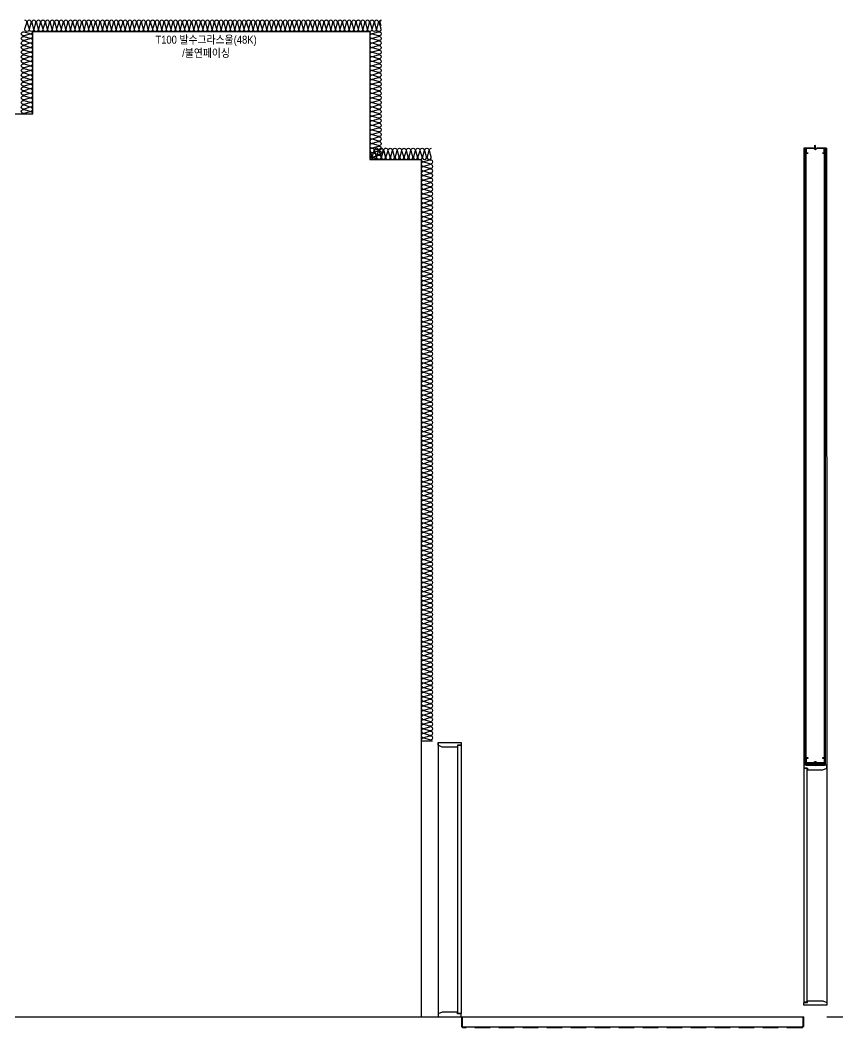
# Model space of a CAD drawing. Header units: millimetres. Extents: x 17311 to 801382, y -242618 to -104888.
# Drawn here: x 357001 to 364158, y -192826 to -184009 of the extents above; entities that cross this region are included whole.
import ezdxf
from ezdxf.enums import TextEntityAlignment as Align

# ---------------------------------------------------------------- set-up
doc = ezdxf.new("R2010")
doc.units = ezdxf.units.MM
doc.header["$LTSCALE"] = 250
doc.linetypes.add('HID', pattern=[2.8, 1.8, -1])
for name, color, linetype in [('8입면선', 8, 'Continuous'), ('A-DOOR', 4, 'Continuous'), ('A-ELE8', 8, 'Continuous'), ('A-FIN', 6, 'Continuous'), ('A-FIN-8', 8, 'Continuous'), ('A-WALL-D', 7, 'Continuous'), ('A-WP', 1, 'HID'), ('GAGAM-DT', 7, 'Continuous'), ('ISL', 251, 'Continuous'), ('입면', 7, 'Continuous')]:
    doc.layers.add(name, color=color, linetype=linetype)
doc.layers.add('NOPLOT-단열', color=225, linetype='Continuous', plot=False)
doc.styles.add('Gdim', font='')
doc.styles.get('Gdim').set_extended_font_data('Dotum')

# ---------------------------------------------------------------- blocks, each defined once
blk = doc.blocks.new('*U137')
at = {"layer": '8입면선', "color": 8}
for p, q in [((10, 0), (9.4, 5400)), ((190, 0), (189.4, 5400)), ((190, 10), (10, 10))]:
    blk.add_line(p, q, dxfattribs=at)
at = {"layer": 'A-WALL-D'}
for p, q in [((-0.6, 5400), (0, 0)), ((19.4, 5400), (-0.6, 5400)), ((20, 10), (19.4, 5400)), ((180, 10), (179.4, 5400)), ((199.4, 5400), (179.4, 5400)), ((199.4, 5400), (200, 0)), ((20, 0), (0, 0)), ((180, 20), (20, 20)), ((20, 0), (180, 0)), ((200, 0), (180, 0))]:
    blk.add_line(p, q, dxfattribs=at)
at = {"layer": 'GAGAM-DT', "color": 8}
for p, q in [((104.5, 5394.2), (94.5, 5394.2)), ((94.5, 5394.2), (94.5, 5390.7)), ((103, 5389.2), (96.1, 5389.2)), ((97, 5394.2), (97, 5425.6)), ((102, 5420.1), (97, 5425.6)), ((97, 5394.2), (97, 5389.2)), ((102, 5394.2), (102, 5420.1)), ((102, 5394.2), (102, 5389.2)), ((104.5, 5394.2), (104.5, 5390.7)), ((95.1, 25.8), (95.1, 29.3)), ((105.1, 25.8), (95.1, 25.8)), ((103.6, 30.8), (96.7, 30.8)), ((97.6, 25.8), (97.6, 30.8)), ((97.6, 25.8), (97.6, -5.6)), ((102.6, 25.8), (102.6, 30.8)), ((102.6, 25.8), (102.6, -0.1)), ((105.1, 25.8), (105.1, 29.3)), ((102.6, -0.1), (97.6, -5.6))]:
    blk.add_line(p, q, dxfattribs=at)
for centre, start, end in [((96.1, 5390.7), 180, 270), ((103, 5390.7), 270, 0), ((96.7, 29.3), 90, 180), ((103.6, 29.3), 0, 90)]:
    blk.add_arc(centre, 1.51, start, end, dxfattribs=at)
at = {"layer": '입면', "color": 6}
for p, q in [((19.4, 5355), (19.4, 5400)), ((19.4, 5400), (84.7, 5400)), ((84.2, 5398.8), (20.6, 5398.8)), ((20.6, 5398.8), (20.6, 5356.2)), ((89.2, 5393), (84.2, 5398.8)), ((84.7, 5400), (89.7, 5394.2)), ((109.6, 5393), (89.2, 5393)), ((89.7, 5394.2), (109.1, 5394.2)), ((109.1, 5394.2), (114.1, 5400)), ((114.6, 5398.8), (109.6, 5393)), ((114.1, 5400), (179.4, 5400)), ((178.2, 5398.8), (114.6, 5398.8)), ((178.2, 5356.2), (178.2, 5398.8)), ((179.4, 5400), (179.4, 5355)), ((37.2, 5355), (19.4, 5355)), ((20.6, 5356.2), (37.2, 5356.2)), ((37.2, 5356.2), (37.2, 5355)), ((161.6, 5355), (161.6, 5356.2)), ((161.6, 5356.2), (178.2, 5356.2)), ((179.4, 5355), (161.6, 5355)), ((37.8, 65), (20, 65)), ((20, 65), (20, 20)), ((20, 20), (85.3, 20)), ((21.2, 21.2), (21.2, 63.8)), ((21.2, 63.8), (37.8, 63.8)), ((84.8, 21.2), (21.2, 21.2)), ((37.8, 63.8), (37.8, 65)), ((89.8, 27), (84.8, 21.2)), ((85.3, 20), (90.3, 25.8)), ((110.2, 27), (89.8, 27)), ((90.3, 25.8), (109.7, 25.8)), ((109.7, 25.8), (114.7, 20)), ((115.2, 21.2), (110.2, 27)), ((114.7, 20), (180, 20)), ((178.8, 21.2), (115.2, 21.2)), ((180, 65), (162.2, 65)), ((162.2, 65), (162.2, 63.8)), ((162.2, 63.8), (178.8, 63.8)), ((178.8, 63.8), (178.8, 21.2)), ((180, 20), (180, 65))]:
    blk.add_line(p, q, dxfattribs=at)

msp = doc.modelspace()

# ---------------------------------------------------------------- linework, layer by layer
at = {"layer": 'A-DOOR', "linetype": 'Continuous'}
for points in [[(360860.7, -190354.5), (360827.7, -190354.5), (360827.7, -190369.5), (360693.7, -190369.5), (360660.7, -190354.5), (360660.7, -190329.5), (360860.7, -190329.5)], [(360860.7, -192699.5), (360830.7, -192699.5), (360830.7, -190354.5), (360860.7, -190354.5)], [(363860.7, -190554.5), (363893.7, -190554.5), (363893.7, -190569.5), (364027.7, -190569.5), (364060.7, -190554.5), (364060.7, -190529.5), (363860.7, -190529.5)], [(363860.7, -192599.5), (363890.7, -192599.5), (363890.7, -190554.5), (363860.7, -190554.5)], [(363860.7, -192604.5), (363893.7, -192604.5), (363893.7, -192589.5), (364027.7, -192589.5), (364060.7, -192604.5), (364060.7, -192629.5), (363860.7, -192629.5)], [(360860.7, -192704.5), (360827.7, -192704.5), (360827.7, -192689.5), (360693.7, -192689.5), (360660.7, -192704.5), (360660.7, -192729.5), (360860.7, -192729.5)]]:
    msp.add_lwpolyline(points, close=True, dxfattribs=at)
at = {"layer": 'A-ELE8'}
for points in [[(360510.7, -190314.5), (360510.7, -192729.5)], [(360660.7, -190329.5), (360660.7, -192729.5)], [(364060.7, -190529.5), (364060.7, -192629.5)]]:
    msp.add_lwpolyline(points, dxfattribs=at)
at = {"layer": 'A-FIN'}
for p, q in [((295060.7, -192729.5), (360660.7, -192729.5)), ((360860.7, -192729.5), (363860.7, -192729.5)), ((364060.7, -192729.5), (370160.7, -192729.5))]:
    msp.add_line(p, q, dxfattribs=at)
at = {"layer": 'A-FIN-8'}
for p, q in [((360868.7, -192729.5), (360868.7, -192811.3)), ((363852.7, -192729.5), (363852.7, -192811.3)), ((363852.7, -192729.5), (363852.7, -192811.3)), ((360878.9, -192821.5), (360868.7, -192811.3)), ((363842.4, -192821.5), (360878.9, -192821.5)), ((363842.4, -192821.5), (363852.7, -192811.3))]:
    msp.add_line(p, q, dxfattribs=at)
at = {"layer": 'A-WP', "ltscale": 0.3}
for p, q in [((360863.7, -192729.5), (360863.7, -192814.3)), ((363857.7, -192729.5), (363857.7, -192814.3)), ((360875.8, -192826.5), (360863.7, -192814.3)), ((363845.5, -192826.5), (360875.8, -192826.5)), ((363845.5, -192826.5), (363857.7, -192814.3))]:
    msp.add_line(p, q, dxfattribs=at)
at = {"layer": 'ISL'}
for points in [[(360160.6, -184009.5, 0.509267), (360143, -184033.7), (360158.3, -184085.2, -1.372593), (360123, -184085.2), (360138.3, -184033.7, 0.509267), (360120.6, -184009.5, 0.509267), (360103, -184033.7), (360118.3, -184085.2, -1.372593), (360083, -184085.2), (360098.3, -184033.7, 0.509267), (360080.6, -184009.5, 0.509267), (360063, -184033.7), (360078.3, -184085.2, -1.372593), (360043, -184085.2), (360058.3, -184033.7, 0.509267), (360040.6, -184009.5, 0.509267), (360023, -184033.7), (360038.3, -184085.2, -1.372593), (360003, -184085.2), (360018.3, -184033.7, 0.509267), (360000.6, -184009.5, 0.509267), (359983, -184033.7), (359998.3, -184085.2, -1.372593), (359963, -184085.2), (359978.3, -184033.7, 0.509267), (359960.6, -184009.5, 0.509267), (359943, -184033.7), (359958.3, -184085.2, -1.372593), (359923, -184085.2), (359938.3, -184033.7, 0.509267), (359920.6, -184009.5, 0.509267), (359903, -184033.7), (359918.3, -184085.2, -1.372593), (359883, -184085.2), (359898.3, -184033.7, 0.509267), (359880.6, -184009.5, 0.509267), (359863, -184033.7), (359878.3, -184085.2, -1.372593), (359843, -184085.2), (359858.3, -184033.7, 0.509267), (359840.6, -184009.5, 0.509267), (359823, -184033.7), (359838.3, -184085.2, -1.372593), (359803, -184085.2), (359818.3, -184033.7, 0.509267), (359800.6, -184009.5, 0.509267), (359783, -184033.7), (359798.3, -184085.2, -1.372593), (359763, -184085.2), (359778.3, -184033.7, 0.509267), (359760.6, -184009.5, 0.509267), (359743, -184033.7), (359758.3, -184085.2, -1.372593), (359723, -184085.2), (359738.3, -184033.7, 0.509267), (359720.6, -184009.5, 0.509267), (359703, -184033.7), (359718.3, -184085.2, -1.372593), (359683, -184085.2), (359698.3, -184033.7, 0.509267), (359680.6, -184009.5, 0.509267), (359663, -184033.7), (359678.3, -184085.2, -1.372593), (359643, -184085.2), (359658.3, -184033.7, 0.509267), (359640.6, -184009.5, 0.509267), (359623, -184033.7), (359638.3, -184085.2, -1.372593), (359603, -184085.2), (359618.3, -184033.7, 0.509267), (359600.6, -184009.5, 0.509267), (359583, -184033.7), (359598.3, -184085.2, -1.372593), (359563, -184085.2), (359578.3, -184033.7, 0.509267), (359560.6, -184009.5, 0.509267), (359543, -184033.7), (359558.3, -184085.2, -1.372593), (359523, -184085.2), (359538.3, -184033.7, 0.509267), (359520.6, -184009.5, 0.509267), (359503, -184033.7), (359518.3, -184085.2, -1.372593), (359483, -184085.2), (359498.3, -184033.7, 0.509267), (359480.6, -184009.5, 0.509267), (359463, -184033.7), (359478.3, -184085.2, -1.372593), (359443, -184085.2), (359458.3, -184033.7, 0.509267), (359440.6, -184009.5, 0.509267), (359423, -184033.7), (359438.3, -184085.2, -1.372593), (359403, -184085.2), (359418.3, -184033.7, 0.509267), (359400.6, -184009.5, 0.509267), (359383, -184033.7), (359398.3, -184085.2, -1.372593), (359363, -184085.2), (359378.3, -184033.7, 0.509267), (359360.6, -184009.5, 0.509267), (359343, -184033.7), (359358.3, -184085.2, -1.372593), (359323, -184085.2), (359338.3, -184033.7, 0.509267), (359320.6, -184009.5, 0.509267), (359303, -184033.7), (359318.3, -184085.2, -1.372593), (359283, -184085.2), (359298.3, -184033.7, 0.509267), (359280.6, -184009.5, 0.509267), (359263, -184033.7), (359278.3, -184085.2, -1.372593), (359243, -184085.2), (359258.3, -184033.7, 0.509267), (359240.6, -184009.5, 0.509267), (359223, -184033.7), (359238.3, -184085.2, -1.372593), (359203, -184085.2), (359218.3, -184033.7, 0.509267), (359200.6, -184009.5, 0.509267), (359183, -184033.7), (359198.3, -184085.2, -1.372593), (359163, -184085.2), (359178.3, -184033.7, 0.509267), (359160.6, -184009.5, 0.509267), (359143, -184033.7), (359158.3, -184085.2, -1.372593), (359123, -184085.2), (359138.3, -184033.7, 0.509267), (359120.6, -184009.5, 0.509267), (359103, -184033.7), (359118.3, -184085.2, -1.372593), (359083, -184085.2), (359098.3, -184033.7, 0.509267), (359080.6, -184009.5, 0.509267), (359063, -184033.7), (359078.3, -184085.2, -1.372593), (359043, -184085.2), (359058.3, -184033.7, 0.509267), (359040.6, -184009.5, 0.509267), (359023, -184033.7), (359038.3, -184085.2, -1.372593), (359003, -184085.2), (359018.3, -184033.7, 0.509267), (359000.6, -184009.5, 0.509267), (358983, -184033.7), (358998.3, -184085.2, -1.372593), (358963, -184085.2), (358978.3, -184033.7, 0.509267), (358960.6, -184009.5, 0.509267), (358943, -184033.7), (358958.3, -184085.2, -1.372593), (358923, -184085.2), (358938.3, -184033.7, 0.509267), (358920.6, -184009.5, 0.509267), (358903, -184033.7), (358918.3, -184085.2, -1.372593), (358883, -184085.2), (358898.3, -184033.7, 0.509267), (358880.6, -184009.5, 0.509267), (358863, -184033.7), (358878.3, -184085.2, -1.372593), (358843, -184085.2), (358858.3, -184033.7, 0.509267), (358840.6, -184009.5, 0.509267), (358823, -184033.7), (358838.3, -184085.2, -1.372593), (358803, -184085.2), (358818.3, -184033.7, 0.509267), (358800.6, -184009.5, 0.509267), (358783, -184033.7), (358798.3, -184085.2, -1.372593), (358763, -184085.2), (358778.3, -184033.7, 0.509267), (358760.6, -184009.5, 0.509267), (358743, -184033.7), (358758.3, -184085.2, -1.372593), (358723, -184085.2), (358738.3, -184033.7, 0.509267), (358720.6, -184009.5, 0.509267), (358703, -184033.7), (358718.3, -184085.2, -1.372593), (358683, -184085.2), (358698.3, -184033.7, 0.509267), (358680.6, -184009.5, 0.509267), (358663, -184033.7), (358678.3, -184085.2, -1.372593), (358643, -184085.2), (358658.3, -184033.7, 0.509267), (358640.6, -184009.5, 0.509267), (358623, -184033.7), (358638.3, -184085.2, -1.372593), (358603, -184085.2), (358618.3, -184033.7, 0.509267), (358600.6, -184009.5, 0.509267), (358583, -184033.7), (358598.3, -184085.2, -1.372593), (358563, -184085.2), (358578.3, -184033.7, 0.509267), (358560.6, -184009.5, 0.509267), (358543, -184033.7), (358558.3, -184085.2, -1.372593), (358523, -184085.2), (358538.3, -184033.7, 0.509267), (358520.6, -184009.5, 0.509267), (358503, -184033.7), (358518.3, -184085.2, -1.372593), (358483, -184085.2), (358498.3, -184033.7, 0.509267), (358480.6, -184009.5, 0.509267), (358463, -184033.7), (358478.3, -184085.2, -1.372593), (358443, -184085.2), (358458.3, -184033.7, 0.509267), (358440.6, -184009.5, 0.509267), (358423, -184033.7), (358438.3, -184085.2, -1.372593), (358403, -184085.2), (358418.3, -184033.7, 0.509267), (358400.6, -184009.5, 0.509267), (358383, -184033.7), (358398.3, -184085.2, -1.372593), (358363, -184085.2), (358378.3, -184033.7, 0.509267), (358360.6, -184009.5, 0.509267), (358343, -184033.7), (358358.3, -184085.2, -1.372593), (358323, -184085.2), (358338.3, -184033.7, 0.509267), (358320.6, -184009.5, 0.509267), (358303, -184033.7), (358318.3, -184085.2, -1.372593), (358283, -184085.2), (358298.3, -184033.7, 0.509267), (358280.6, -184009.5, 0.509267), (358263, -184033.7), (358278.3, -184085.2, -1.372593), (358243, -184085.2), (358258.3, -184033.7, 0.509267), (358240.6, -184009.5, 0.509267), (358223, -184033.7), (358238.3, -184085.2, -1.372593), (358203, -184085.2), (358218.3, -184033.7, 0.509267), (358200.6, -184009.5, 0.509267), (358183, -184033.7), (358198.3, -184085.2, -1.372593), (358163, -184085.2), (358178.3, -184033.7, 0.509267), (358160.6, -184009.5, 0.509267), (358143, -184033.7), (358158.3, -184085.2, -1.372593), (358123, -184085.2), (358138.3, -184033.7, 0.509267), (358120.6, -184009.5, 0.509267), (358103, -184033.7), (358118.3, -184085.2, -1.372593), (358083, -184085.2), (358098.3, -184033.7, 0.509267), (358080.6, -184009.5, 0.509267), (358063, -184033.7), (358078.3, -184085.2, -1.372593), (358043, -184085.2), (358058.3, -184033.7, 0.509267), (358040.6, -184009.5, 0.509267), (358023, -184033.7), (358038.3, -184085.2, -1.372593), (358003, -184085.2), (358018.3, -184033.7, 0.509267), (358000.6, -184009.5, 0.509267), (357983, -184033.7), (357998.3, -184085.2, -1.372593), (357963, -184085.2), (357978.3, -184033.7, 0.509267), (357960.6, -184009.5, 0.509267), (357943, -184033.7), (357958.3, -184085.2, -1.372593), (357923, -184085.2), (357938.3, -184033.7, 0.509267), (357920.6, -184009.5, 0.509267), (357903, -184033.7), (357918.3, -184085.2, -1.372593), (357883, -184085.2), (357898.3, -184033.7, 0.509267), (357880.6, -184009.5, 0.509267), (357863, -184033.7), (357878.3, -184085.2, -1.372593), (357843, -184085.2), (357858.3, -184033.7, 0.509267), (357840.6, -184009.5, 0.509267), (357823, -184033.7), (357838.3, -184085.2, -1.372593), (357803, -184085.2), (357818.3, -184033.7, 0.509267), (357800.6, -184009.5, 0.509267), (357783, -184033.7), (357798.3, -184085.2, -1.372593), (357763, -184085.2), (357778.3, -184033.7, 0.509267), (357760.6, -184009.5, 0.509267), (357743, -184033.7), (357758.3, -184085.2, -1.372593), (357723, -184085.2), (357738.3, -184033.7, 0.509267), (357720.6, -184009.5, 0.509267), (357703, -184033.7), (357718.3, -184085.2, -1.372593), (357683, -184085.2), (357698.3, -184033.7, 0.509267), (357680.6, -184009.5, 0.509267), (357663, -184033.7), (357678.3, -184085.2, -1.372593), (357643, -184085.2), (357658.3, -184033.7, 0.509267), (357640.6, -184009.5, 0.509267), (357623, -184033.7), (357638.3, -184085.2, -1.372593), (357603, -184085.2), (357618.3, -184033.7, 0.509267), (357600.6, -184009.5, 0.509267), (357583, -184033.7), (357598.3, -184085.2, -1.372593), (357563, -184085.2), (357578.3, -184033.7, 0.509267), (357560.6, -184009.5, 0.509267), (357543, -184033.7), (357558.3, -184085.2, -1.372593), (357523, -184085.2), (357538.3, -184033.7, 0.509267), (357520.6, -184009.5, 0.509267), (357503, -184033.7), (357518.3, -184085.2, -1.372593), (357483, -184085.2), (357498.3, -184033.7, 0.509267), (357480.6, -184009.5, 0.509267), (357463, -184033.7), (357478.3, -184085.2, -1.372593), (357443, -184085.2), (357458.3, -184033.7, 0.509267), (357440.6, -184009.5, 0.509267), (357423, -184033.7), (357438.3, -184085.2, -1.372593), (357403, -184085.2), (357418.3, -184033.7, 0.509267), (357400.6, -184009.5, 0.509267), (357383, -184033.7), (357398.3, -184085.2, -1.372593), (357363, -184085.2), (357378.3, -184033.7, 0.509267), (357360.6, -184009.5, 0.509267), (357343, -184033.7), (357358.3, -184085.2, -1.372593), (357323, -184085.2), (357338.3, -184033.7, 0.509267), (357320.6, -184009.5, 0.509267), (357303, -184033.7), (357318.3, -184085.2, -1.372593), (357283, -184085.2), (357298.3, -184033.7, 0.509267), (357280.6, -184009.5, 0.509267), (357263, -184033.7), (357278.3, -184085.2, -1.372593), (357243, -184085.2), (357258.3, -184033.7, 0.509267), (357240.6, -184009.5, 0.509267), (357223, -184033.7), (357238.3, -184085.2, -1.372593), (357203, -184085.2), (357218.3, -184033.7, 0.509267), (357200.6, -184009.5, 0.509267), (357183, -184033.7), (357198.3, -184085.2, -1.372593), (357163, -184085.2), (357178.3, -184033.7, 0.509267), (357160.6, -184009.5, 0.509267), (357143, -184033.7), (357158.3, -184085.2, -1.372593), (357123, -184085.2), (357138.3, -184033.7, 0.509267), (357120.6, -184009.5, 0.509267), (357103, -184033.7), (357118.3, -184085.2, -1.372593), (357083, -184085.2), (357098.3, -184033.7, 0.509267), (357080.6, -184009.5, 0.509267), (357063, -184033.7), (357078.3, -184085.2, -1.372593), (357043, -184085.2), (357058.3, -184033.7, 0.509267), (357040.6, -184009.5)], [(360160.7, -184059.4), (360153, -184033.7, -0.340671), (360160.7, -184012.4)], [(357110.7, -184829.5, 0.509267), (357086.4, -184811.8), (357034.9, -184827.1, -1.372593), (357034.9, -184791.8), (357086.4, -184807.1, 0.509267), (357110.7, -184789.5, 0.509267), (357086.4, -184771.8), (357034.9, -184787.1, -1.372593), (357034.9, -184751.8), (357086.4, -184767.1, 0.509267), (357110.7, -184749.5, 0.509267), (357086.4, -184731.8), (357034.9, -184747.1, -1.372593), (357034.9, -184711.8), (357086.4, -184727.1, 0.509267), (357110.7, -184709.5, 0.509267), (357086.4, -184691.8), (357034.9, -184707.1, -1.372593), (357034.9, -184671.8), (357086.4, -184687.1, 0.509267), (357110.7, -184669.5, 0.509267), (357086.4, -184651.8), (357034.9, -184667.1, -1.372593), (357034.9, -184631.8), (357086.4, -184647.1, 0.509267), (357110.7, -184629.5, 0.509267), (357086.4, -184611.8), (357034.9, -184627.1, -1.372593), (357034.9, -184591.8), (357086.4, -184607.1, 0.509267), (357110.7, -184589.5, 0.509267), (357086.4, -184571.8), (357034.9, -184587.1, -1.372593), (357034.9, -184551.8), (357086.4, -184567.1, 0.509267), (357110.7, -184549.5, 0.509267), (357086.4, -184531.8), (357034.9, -184547.1, -1.372593), (357034.9, -184511.8), (357086.4, -184527.1, 0.509267), (357110.7, -184509.5, 0.509267), (357086.4, -184491.8), (357034.9, -184507.1, -1.372593), (357034.9, -184471.8), (357086.4, -184487.1, 0.509267), (357110.7, -184469.5, 0.509267), (357086.4, -184451.8), (357034.9, -184467.1, -1.372593), (357034.9, -184431.8), (357086.4, -184447.1, 0.509267), (357110.7, -184429.5, 0.509267), (357086.4, -184411.8), (357034.9, -184427.1, -1.372593), (357034.9, -184391.8), (357086.4, -184407.1, 0.509267), (357110.7, -184389.5, 0.509267), (357086.4, -184371.8), (357034.9, -184387.1, -1.372593), (357034.9, -184351.8), (357086.4, -184367.1, 0.509267), (357110.7, -184349.5, 0.509267), (357086.4, -184331.8), (357034.9, -184347.1, -1.372593), (357034.9, -184311.8), (357086.4, -184327.1, 0.509267), (357110.7, -184309.5, 0.509267), (357086.4, -184291.8), (357034.9, -184307.1, -1.372593), (357034.9, -184271.8), (357086.4, -184287.1, 0.509267), (357110.7, -184269.5, 0.509267), (357086.4, -184251.8), (357034.9, -184267.1, -1.372593), (357034.9, -184231.8), (357086.4, -184247.1, 0.509267), (357110.7, -184229.5, 0.509267), (357086.4, -184211.8), (357034.9, -184227.1, -1.372593), (357034.9, -184191.8), (357086.4, -184207.1, 0.509267), (357110.7, -184189.5, 0.509267), (357086.4, -184171.8), (357034.9, -184187.1, -1.372593), (357034.9, -184151.8), (357086.4, -184167.1, 0.509267), (357110.7, -184149.5, 0.509267), (357086.4, -184131.8), (357034.9, -184147.1, -1.372593), (357034.9, -184111.8), (357086.4, -184127.1, 0.509267), (357110.7, -184109.5)], [(360060.7, -184109.5, 0.509267), (360084.9, -184127.2), (360136.4, -184111.8, -1.372593), (360136.4, -184147.2), (360084.9, -184131.8, 0.509267), (360060.7, -184149.5, 0.509267), (360084.9, -184167.2), (360136.4, -184151.8, -1.372593), (360136.4, -184187.2), (360084.9, -184171.8, 0.509267), (360060.7, -184189.5, 0.509267), (360084.9, -184207.2), (360136.4, -184191.8, -1.372593), (360136.4, -184227.2), (360084.9, -184211.8, 0.509267), (360060.7, -184229.5, 0.509267), (360084.9, -184247.2), (360136.4, -184231.8, -1.372593), (360136.4, -184267.2), (360084.9, -184251.8, 0.509267), (360060.7, -184269.5, 0.509267), (360084.9, -184287.2), (360136.4, -184271.8, -1.372593), (360136.4, -184307.2), (360084.9, -184291.8, 0.509267), (360060.7, -184309.5, 0.509267), (360084.9, -184327.2), (360136.4, -184311.8, -1.372593), (360136.4, -184347.2), (360084.9, -184331.8, 0.509267), (360060.7, -184349.5, 0.509267), (360084.9, -184367.2), (360136.4, -184351.8, -1.372593), (360136.4, -184387.2), (360084.9, -184371.8, 0.509267), (360060.7, -184389.5, 0.509267), (360084.9, -184407.2), (360136.4, -184391.8, -1.372593), (360136.4, -184427.2), (360084.9, -184411.8, 0.509267), (360060.7, -184429.5, 0.509267), (360084.9, -184447.2), (360136.4, -184431.8, -1.372593), (360136.4, -184467.2), (360084.9, -184451.8, 0.509267), (360060.7, -184469.5, 0.509267), (360084.9, -184487.2), (360136.4, -184471.8, -1.372593), (360136.4, -184507.2), (360084.9, -184491.8, 0.509267), (360060.7, -184509.5, 0.509267), (360084.9, -184527.2), (360136.4, -184511.8, -1.372593), (360136.4, -184547.2), (360084.9, -184531.8, 0.509267), (360060.7, -184549.5, 0.509267), (360084.9, -184567.2), (360136.4, -184551.8, -1.372593), (360136.4, -184587.2), (360084.9, -184571.8, 0.509267), (360060.7, -184589.5, 0.509267), (360084.9, -184607.2), (360136.4, -184591.8, -1.372593), (360136.4, -184627.2), (360084.9, -184611.8, 0.509267), (360060.7, -184629.5, 0.509267), (360084.9, -184647.2), (360136.4, -184631.8, -1.372593), (360136.4, -184667.2), (360084.9, -184651.8, 0.509267), (360060.7, -184669.5, 0.509267), (360084.9, -184687.2), (360136.4, -184671.8, -1.372593), (360136.4, -184707.2), (360084.9, -184691.8, 0.509267), (360060.7, -184709.5, 0.509267), (360084.9, -184727.2), (360136.4, -184711.8, -1.372593), (360136.4, -184747.2), (360084.9, -184731.8, 0.509267), (360060.7, -184749.5, 0.509267), (360084.9, -184767.2), (360136.4, -184751.8, -1.372593), (360136.4, -184787.2), (360084.9, -184771.8, 0.509267), (360060.7, -184789.5, 0.509267), (360084.9, -184807.2), (360136.4, -184791.8, -1.372593), (360136.4, -184827.2), (360084.9, -184811.8, 0.509267), (360060.7, -184829.5, 0.509267), (360084.9, -184847.2), (360136.4, -184831.8, -1.372593), (360136.4, -184867.2), (360084.9, -184851.8, 0.509267), (360060.7, -184869.5, 0.509267), (360084.9, -184887.2), (360136.4, -184871.8, -1.372593), (360136.4, -184907.2), (360084.9, -184891.8, 0.509267), (360060.7, -184909.5, 0.509267), (360084.9, -184927.2), (360136.4, -184911.8, -1.372593), (360136.4, -184947.2), (360084.9, -184931.8, 0.509267), (360060.7, -184949.5, 0.509267), (360084.9, -184967.2), (360136.4, -184951.8, -1.372593), (360136.4, -184987.2), (360084.9, -184971.8, 0.509267), (360060.7, -184989.5, 0.509267), (360084.9, -185007.2), (360136.4, -184991.8, -1.372593), (360136.4, -185027.2), (360084.9, -185011.8, 0.509267), (360060.7, -185029.5, 0.509267), (360084.9, -185047.2), (360136.4, -185031.8, -1.372593), (360136.4, -185067.2), (360084.9, -185051.8, 0.509267), (360060.7, -185069.5, 0.509267), (360084.9, -185087.2), (360136.4, -185071.8, -1.372593), (360136.4, -185107.2), (360084.9, -185091.8, 0.509267), (360060.7, -185109.5, 0.509267), (360084.9, -185127.2), (360136.4, -185111.8, -1.372593), (360136.4, -185147.2), (360084.9, -185131.8, 0.509267), (360060.7, -185149.5, 0.509267), (360084.9, -185167.2), (360136.4, -185151.8, -1.372593), (360136.4, -185187.2), (360084.9, -185171.8, 0.509267), (360060.7, -185189.5, 0.509267), (360084.9, -185207.2), (360136.4, -185191.8, -1.372593), (360136.4, -185227.2), (360084.9, -185211.8, 0.509267), (360060.7, -185229.5)], [(360200.7, -185129.5, 0.509267), (360183, -185153.7), (360198.3, -185205.2, -1.372593), (360163, -185205.2), (360178.3, -185153.7, 0.509267), (360160.7, -185129.5, 0.509267), (360143, -185153.7), (360158.3, -185205.2, -1.372593), (360123, -185205.2), (360138.3, -185153.7, 0.509267), (360120.7, -185129.5, 0.509267), (360103, -185153.7), (360118.3, -185205.2, -1.372593), (360083, -185205.2), (360098.3, -185153.7, 0.509267), (360080.7, -185129.5, 0.509267), (360063, -185153.7), (360078.3, -185205.2, -0.509039), (360060.7, -185229.5, -0.509039)], [(360160.7, -185129.5, -0.509267), (360178.3, -185153.7), (360163, -185205.2, 1.372593), (360198.3, -185205.2), (360183, -185153.7, -0.509267), (360200.7, -185129.5, -0.509267), (360218.3, -185153.7), (360203, -185205.2, 1.372593), (360238.3, -185205.2), (360223, -185153.7, -0.509267), (360240.7, -185129.5, -0.509267), (360258.3, -185153.7), (360243, -185205.2, 1.372593), (360278.3, -185205.2), (360263, -185153.7, -0.509267), (360280.7, -185129.5, -0.509267), (360298.3, -185153.7), (360283, -185205.2, 1.372593), (360318.3, -185205.2), (360303, -185153.7, -0.509267), (360320.7, -185129.5, -0.509267), (360338.3, -185153.7), (360323, -185205.2, 1.372593), (360358.3, -185205.2), (360343, -185153.7, -0.509267), (360360.7, -185129.5, -0.509267), (360378.3, -185153.7), (360363, -185205.2, 1.372593), (360398.3, -185205.2), (360383, -185153.7, -0.509267), (360400.7, -185129.5, -0.509267), (360418.3, -185153.7), (360403, -185205.2, 1.372593), (360438.3, -185205.2), (360423, -185153.7, -0.509267), (360440.7, -185129.5, -0.509267), (360458.3, -185153.7), (360443, -185205.2, 1.372593), (360478.3, -185205.2), (360463, -185153.7, -0.509267), (360480.7, -185129.5, -0.509267), (360498.3, -185153.7), (360483, -185205.2, 1.372593), (360518.3, -185205.2), (360503, -185153.7, -0.509267), (360520.7, -185129.5, -0.509267), (360538.3, -185153.7), (360523, -185205.2, 1.372593), (360558.3, -185205.2), (360543, -185153.7, -0.509267), (360560.7, -185129.5, -0.509267), (360578.3, -185153.7), (360563, -185205.2, 1.372593), (360598.3, -185205.2), (360583, -185153.7, -0.509267), (360600.7, -185129.5)], [(360510.7, -185229.5, 0.509267), (360534.9, -185247.2), (360586.4, -185231.8, -1.372593), (360586.4, -185267.2), (360534.9, -185251.8, 0.509267), (360510.7, -185269.5, 0.509267), (360534.9, -185287.2), (360586.4, -185271.8, -1.372593), (360586.4, -185307.2), (360534.9, -185291.8, 0.509267), (360510.7, -185309.5, 0.509267), (360534.9, -185327.2), (360586.4, -185311.8, -1.372593), (360586.4, -185347.2), (360534.9, -185331.8, 0.509267), (360510.7, -185349.5, 0.509267), (360534.9, -185367.2), (360586.4, -185351.8, -1.372593), (360586.4, -185387.2), (360534.9, -185371.8, 0.509267), (360510.7, -185389.5, 0.509267), (360534.9, -185407.2), (360586.4, -185391.8, -1.372593), (360586.4, -185427.2), (360534.9, -185411.8, 0.509267), (360510.7, -185429.5, 0.509267), (360534.9, -185447.2), (360586.4, -185431.8, -1.372593), (360586.4, -185467.2), (360534.9, -185451.8, 0.509267), (360510.7, -185469.5, 0.509267), (360534.9, -185487.2), (360586.4, -185471.8, -1.372593), (360586.4, -185507.2), (360534.9, -185491.8, 0.509267), (360510.7, -185509.5, 0.509267), (360534.9, -185527.2), (360586.4, -185511.8, -1.372593), (360586.4, -185547.2), (360534.9, -185531.8, 0.509267), (360510.7, -185549.5, 0.509267), (360534.9, -185567.2), (360586.4, -185551.8, -1.372593), (360586.4, -185587.2), (360534.9, -185571.8, 0.509267), (360510.7, -185589.5, 0.509267), (360534.9, -185607.2), (360586.4, -185591.8, -1.372593), (360586.4, -185627.2), (360534.9, -185611.8, 0.509267), (360510.7, -185629.5, 0.509267), (360534.9, -185647.2), (360586.4, -185631.8, -1.372593), (360586.4, -185667.2), (360534.9, -185651.8, 0.509267), (360510.7, -185669.5, 0.509267), (360534.9, -185687.2), (360586.4, -185671.8, -1.372593), (360586.4, -185707.2), (360534.9, -185691.8, 0.509267), (360510.7, -185709.5, 0.509267), (360534.9, -185727.2), (360586.4, -185711.8, -1.372593), (360586.4, -185747.2), (360534.9, -185731.8, 0.509267), (360510.7, -185749.5, 0.509267), (360534.9, -185767.2), (360586.4, -185751.8, -1.372593), (360586.4, -185787.2), (360534.9, -185771.8, 0.509267), (360510.7, -185789.5, 0.509267), (360534.9, -185807.2), (360586.4, -185791.8, -1.372593), (360586.4, -185827.2), (360534.9, -185811.8, 0.509267), (360510.7, -185829.5, 0.509267), (360534.9, -185847.2), (360586.4, -185831.8, -1.372593), (360586.4, -185867.2), (360534.9, -185851.8, 0.509267), (360510.7, -185869.5, 0.509267), (360534.9, -185887.2), (360586.4, -185871.8, -1.372593), (360586.4, -185907.2), (360534.9, -185891.8, 0.509267), (360510.7, -185909.5, 0.509267), (360534.9, -185927.2), (360586.4, -185911.8, -1.372593), (360586.4, -185947.2), (360534.9, -185931.8, 0.509267), (360510.7, -185949.5, 0.509267), (360534.9, -185967.2), (360586.4, -185951.8, -1.372593), (360586.4, -185987.2), (360534.9, -185971.8, 0.509267), (360510.7, -185989.5, 0.509267), (360534.9, -186007.2), (360586.4, -185991.8, -1.372593), (360586.4, -186027.2), (360534.9, -186011.8, 0.509267), (360510.7, -186029.5, 0.509267), (360534.9, -186047.2), (360586.4, -186031.8, -1.372593), (360586.4, -186067.2), (360534.9, -186051.8, 0.509267), (360510.7, -186069.5, 0.509267), (360534.9, -186087.2), (360586.4, -186071.8, -1.372593), (360586.4, -186107.2), (360534.9, -186091.8, 0.509267), (360510.7, -186109.5, 0.509267), (360534.9, -186127.2), (360586.4, -186111.8, -1.372593), (360586.4, -186147.2), (360534.9, -186131.8, 0.509267), (360510.7, -186149.5, 0.509267), (360534.9, -186167.2), (360586.4, -186151.8, -1.372593), (360586.4, -186187.2), (360534.9, -186171.8, 0.509267), (360510.7, -186189.5, 0.509267), (360534.9, -186207.2), (360586.4, -186191.8, -1.372593), (360586.4, -186227.2), (360534.9, -186211.8, 0.509267), (360510.7, -186229.5, 0.509267), (360534.9, -186247.2), (360586.4, -186231.8, -1.372593), (360586.4, -186267.2), (360534.9, -186251.8, 0.509267), (360510.7, -186269.5, 0.509267), (360534.9, -186287.2), (360586.4, -186271.8, -1.372593), (360586.4, -186307.2), (360534.9, -186291.8, 0.509267), (360510.7, -186309.5, 0.509267), (360534.9, -186327.2), (360586.4, -186311.8, -1.372593), (360586.4, -186347.2), (360534.9, -186331.8, 0.509267), (360510.7, -186349.5, 0.509267), (360534.9, -186367.2), (360586.4, -186351.8, -1.372593), (360586.4, -186387.2), (360534.9, -186371.8, 0.509267), (360510.7, -186389.5, 0.509267), (360534.9, -186407.2), (360586.4, -186391.8, -1.372593), (360586.4, -186427.2), (360534.9, -186411.8, 0.509267), (360510.7, -186429.5, 0.509267), (360534.9, -186447.2), (360586.4, -186431.8, -1.372593), (360586.4, -186467.2), (360534.9, -186451.8, 0.509267), (360510.7, -186469.5, 0.509267), (360534.9, -186487.2), (360586.4, -186471.8, -1.372593), (360586.4, -186507.2), (360534.9, -186491.8, 0.509267), (360510.7, -186509.5, 0.509267), (360534.9, -186527.2), (360586.4, -186511.8, -1.372593), (360586.4, -186547.2), (360534.9, -186531.8, 0.509267), (360510.7, -186549.5, 0.509267), (360534.9, -186567.2), (360586.4, -186551.8, -1.372593), (360586.4, -186587.2), (360534.9, -186571.8, 0.509267), (360510.7, -186589.5, 0.509267), (360534.9, -186607.2), (360586.4, -186591.8, -1.372593), (360586.4, -186627.2), (360534.9, -186611.8, 0.509267), (360510.7, -186629.5, 0.509267), (360534.9, -186647.2), (360586.4, -186631.8, -1.372593), (360586.4, -186667.2), (360534.9, -186651.8, 0.509267), (360510.7, -186669.5, 0.509267), (360534.9, -186687.2), (360586.4, -186671.8, -1.372593), (360586.4, -186707.2), (360534.9, -186691.8, 0.509267), (360510.7, -186709.5, 0.509267), (360534.9, -186727.2), (360586.4, -186711.8, -1.372593), (360586.4, -186747.2), (360534.9, -186731.8, 0.509267), (360510.7, -186749.5, 0.509267), (360534.9, -186767.2), (360586.4, -186751.8, -1.372593), (360586.4, -186787.2), (360534.9, -186771.8, 0.509267), (360510.7, -186789.5, 0.509267), (360534.9, -186807.2), (360586.4, -186791.8, -1.372593), (360586.4, -186827.2), (360534.9, -186811.8, 0.509267), (360510.7, -186829.5, 0.509267), (360534.9, -186847.2), (360586.4, -186831.8, -1.372593), (360586.4, -186867.2), (360534.9, -186851.8, 0.509267), (360510.7, -186869.5, 0.509267), (360534.9, -186887.2), (360586.4, -186871.8, -1.372593), (360586.4, -186907.2), (360534.9, -186891.8, 0.509267), (360510.7, -186909.5, 0.509267), (360534.9, -186927.2), (360586.4, -186911.8, -1.372593), (360586.4, -186947.2), (360534.9, -186931.8, 0.509267), (360510.7, -186949.5, 0.509267), (360534.9, -186967.2), (360586.4, -186951.8, -1.372593), (360586.4, -186987.2), (360534.9, -186971.8, 0.509267), (360510.7, -186989.5, 0.509267), (360534.9, -187007.2), (360586.4, -186991.8, -1.372593), (360586.4, -187027.2), (360534.9, -187011.8, 0.509267), (360510.7, -187029.5, 0.509267), (360534.9, -187047.2), (360586.4, -187031.8, -1.372593), (360586.4, -187067.2), (360534.9, -187051.8, 0.509267), (360510.7, -187069.5, 0.509267), (360534.9, -187087.2), (360586.4, -187071.8, -1.372593), (360586.4, -187107.2), (360534.9, -187091.8, 0.509267), (360510.7, -187109.5, 0.509267), (360534.9, -187127.2), (360586.4, -187111.8, -1.372593), (360586.4, -187147.2), (360534.9, -187131.8, 0.509267), (360510.7, -187149.5, 0.509267), (360534.9, -187167.2), (360586.4, -187151.8, -1.372593), (360586.4, -187187.2), (360534.9, -187171.8, 0.509267), (360510.7, -187189.5, 0.509267), (360534.9, -187207.2), (360586.4, -187191.8, -1.372593), (360586.4, -187227.2), (360534.9, -187211.8, 0.509267), (360510.7, -187229.5, 0.509267), (360534.9, -187247.2), (360586.4, -187231.8, -1.372593), (360586.4, -187267.2), (360534.9, -187251.8, 0.509267), (360510.7, -187269.5, 0.509267), (360534.9, -187287.2), (360586.4, -187271.8, -1.372593), (360586.4, -187307.2), (360534.9, -187291.8, 0.509267), (360510.7, -187309.5, 0.509267), (360534.9, -187327.2), (360586.4, -187311.8, -1.372593), (360586.4, -187347.2), (360534.9, -187331.8, 0.509267), (360510.7, -187349.5, 0.509267), (360534.9, -187367.2), (360586.4, -187351.8, -1.372593), (360586.4, -187387.2), (360534.9, -187371.8, 0.509267), (360510.7, -187389.5, 0.509267), (360534.9, -187407.2), (360586.4, -187391.8, -1.372593), (360586.4, -187427.2), (360534.9, -187411.8, 0.509267), (360510.7, -187429.5, 0.509267), (360534.9, -187447.2), (360586.4, -187431.8, -1.372593), (360586.4, -187467.2), (360534.9, -187451.8, 0.509267), (360510.7, -187469.5, 0.509267), (360534.9, -187487.2), (360586.4, -187471.8, -1.372593), (360586.4, -187507.2), (360534.9, -187491.8, 0.509267), (360510.7, -187509.5, 0.509267), (360534.9, -187527.2), (360586.4, -187511.8, -1.372593), (360586.4, -187547.2), (360534.9, -187531.8, 0.509267), (360510.7, -187549.5, 0.509267), (360534.9, -187567.2), (360586.4, -187551.8, -1.372593), (360586.4, -187587.2), (360534.9, -187571.8, 0.509267), (360510.7, -187589.5, 0.509267), (360534.9, -187607.2), (360586.4, -187591.8, -1.372593), (360586.4, -187627.2), (360534.9, -187611.8, 0.509267), (360510.7, -187629.5, 0.509267), (360534.9, -187647.2), (360586.4, -187631.8, -1.372593), (360586.4, -187667.2), (360534.9, -187651.8, 0.509267), (360510.7, -187669.5, 0.509267), (360534.9, -187687.2), (360586.4, -187671.8, -1.372593), (360586.4, -187707.2), (360534.9, -187691.8, 0.509267), (360510.7, -187709.5, 0.509267), (360534.9, -187727.2), (360586.4, -187711.8, -1.372593), (360586.4, -187747.2), (360534.9, -187731.8, 0.509267), (360510.7, -187749.5, 0.509267), (360534.9, -187767.2), (360586.4, -187751.8, -1.372593), (360586.4, -187787.2), (360534.9, -187771.8, 0.509267), (360510.7, -187789.5, 0.509267), (360534.9, -187807.2), (360586.4, -187791.8, -1.372593), (360586.4, -187827.2), (360534.9, -187811.8, 0.509267), (360510.7, -187829.5, 0.509267), (360534.9, -187847.2), (360586.4, -187831.8, -1.372593), (360586.4, -187867.2), (360534.9, -187851.8, 0.509267), (360510.7, -187869.5, 0.509267), (360534.9, -187887.2), (360586.4, -187871.8, -1.372593), (360586.4, -187907.2), (360534.9, -187891.8, 0.509267), (360510.7, -187909.5, 0.509267), (360534.9, -187927.2), (360586.4, -187911.8, -1.372593), (360586.4, -187947.2), (360534.9, -187931.8, 0.509267), (360510.7, -187949.5, 0.509267), (360534.9, -187967.2), (360586.4, -187951.8, -1.372593), (360586.4, -187987.2), (360534.9, -187971.8, 0.509267), (360510.7, -187989.5, 0.509267), (360534.9, -188007.2), (360586.4, -187991.8, -1.372593), (360586.4, -188027.2), (360534.9, -188011.8, 0.509267), (360510.7, -188029.5, 0.509267), (360534.9, -188047.2), (360586.4, -188031.8, -1.372593), (360586.4, -188067.2), (360534.9, -188051.8, 0.509267), (360510.7, -188069.5, 0.509267), (360534.9, -188087.2), (360586.4, -188071.8, -1.372593), (360586.4, -188107.2), (360534.9, -188091.8, 0.509267), (360510.7, -188109.5, 0.509267), (360534.9, -188127.2), (360586.4, -188111.8, -1.372593), (360586.4, -188147.2), (360534.9, -188131.8, 0.509267), (360510.7, -188149.5, 0.509267), (360534.9, -188167.2), (360586.4, -188151.8, -1.372593), (360586.4, -188187.2), (360534.9, -188171.8, 0.509267), (360510.7, -188189.5, 0.509267), (360534.9, -188207.2), (360586.4, -188191.8, -1.372593), (360586.4, -188227.2), (360534.9, -188211.8, 0.509267), (360510.7, -188229.5, 0.509267), (360534.9, -188247.2), (360586.4, -188231.8, -1.372593), (360586.4, -188267.2), (360534.9, -188251.8, 0.509267), (360510.7, -188269.5, 0.509267), (360534.9, -188287.2), (360586.4, -188271.8, -1.372593), (360586.4, -188307.2), (360534.9, -188291.8, 0.509267), (360510.7, -188309.5, 0.509267), (360534.9, -188327.2), (360586.4, -188311.8, -1.372593), (360586.4, -188347.2), (360534.9, -188331.8, 0.509267), (360510.7, -188349.5, 0.509267), (360534.9, -188367.2), (360586.4, -188351.8, -1.372593), (360586.4, -188387.2), (360534.9, -188371.8, 0.509267), (360510.7, -188389.5, 0.509267), (360534.9, -188407.2), (360586.4, -188391.8, -1.372593), (360586.4, -188427.2), (360534.9, -188411.8, 0.509267), (360510.7, -188429.5, 0.509267), (360534.9, -188447.2), (360586.4, -188431.8, -1.372593), (360586.4, -188467.2), (360534.9, -188451.8, 0.509267), (360510.7, -188469.5, 0.509267), (360534.9, -188487.2), (360586.4, -188471.8, -1.372593), (360586.4, -188507.2), (360534.9, -188491.8, 0.509267), (360510.7, -188509.5, 0.509267), (360534.9, -188527.2), (360586.4, -188511.8, -1.372593), (360586.4, -188547.2), (360534.9, -188531.8, 0.509267), (360510.7, -188549.5, 0.509267), (360534.9, -188567.2), (360586.4, -188551.8, -1.372593), (360586.4, -188587.2), (360534.9, -188571.8, 0.509267), (360510.7, -188589.5, 0.509267), (360534.9, -188607.2), (360586.4, -188591.8, -1.372593), (360586.4, -188627.2), (360534.9, -188611.8, 0.509267), (360510.7, -188629.5, 0.509267), (360534.9, -188647.2), (360586.4, -188631.8, -1.372593), (360586.4, -188667.2), (360534.9, -188651.8, 0.509267), (360510.7, -188669.5, 0.509267), (360534.9, -188687.2), (360586.4, -188671.8, -1.372593), (360586.4, -188707.2), (360534.9, -188691.8, 0.509267), (360510.7, -188709.5, 0.509267), (360534.9, -188727.2), (360586.4, -188711.8, -1.372593), (360586.4, -188747.2), (360534.9, -188731.8, 0.509267), (360510.7, -188749.5, 0.509267), (360534.9, -188767.2), (360586.4, -188751.8, -1.372593), (360586.4, -188787.2), (360534.9, -188771.8, 0.509267), (360510.7, -188789.5, 0.509267), (360534.9, -188807.2), (360586.4, -188791.8, -1.372593), (360586.4, -188827.2), (360534.9, -188811.8, 0.509267), (360510.7, -188829.5, 0.509267), (360534.9, -188847.2), (360586.4, -188831.8, -1.372593), (360586.4, -188867.2), (360534.9, -188851.8, 0.509267), (360510.7, -188869.5, 0.509267), (360534.9, -188887.2), (360586.4, -188871.8, -1.372593), (360586.4, -188907.2), (360534.9, -188891.8, 0.509267), (360510.7, -188909.5, 0.509267), (360534.9, -188927.2), (360586.4, -188911.8, -1.372593), (360586.4, -188947.2), (360534.9, -188931.8, 0.509267), (360510.7, -188949.5, 0.509267), (360534.9, -188967.2), (360586.4, -188951.8, -1.372593), (360586.4, -188987.2), (360534.9, -188971.8, 0.509267), (360510.7, -188989.5, 0.509267), (360534.9, -189007.2), (360586.4, -188991.8, -1.372593), (360586.4, -189027.2), (360534.9, -189011.8, 0.509267), (360510.7, -189029.5, 0.509267), (360534.9, -189047.2), (360586.4, -189031.8, -1.372593), (360586.4, -189067.2), (360534.9, -189051.8, 0.509267), (360510.7, -189069.5, 0.509267), (360534.9, -189087.2), (360586.4, -189071.8, -1.372593), (360586.4, -189107.2), (360534.9, -189091.8, 0.509267), (360510.7, -189109.5, 0.509267), (360534.9, -189127.2), (360586.4, -189111.8, -1.372593), (360586.4, -189147.2), (360534.9, -189131.8, 0.509267), (360510.7, -189149.5, 0.509267), (360534.9, -189167.2), (360586.4, -189151.8, -1.372593), (360586.4, -189187.2), (360534.9, -189171.8, 0.509267), (360510.7, -189189.5, 0.509267), (360534.9, -189207.2), (360586.4, -189191.8, -1.372593), (360586.4, -189227.2), (360534.9, -189211.8, 0.509267), (360510.7, -189229.5, 0.509267), (360534.9, -189247.2), (360586.4, -189231.8, -1.372593), (360586.4, -189267.2), (360534.9, -189251.8, 0.509267), (360510.7, -189269.5, 0.509267), (360534.9, -189287.2), (360586.4, -189271.8, -1.372593), (360586.4, -189307.2), (360534.9, -189291.8, 0.509267), (360510.7, -189309.5, 0.509267), (360534.9, -189327.2), (360586.4, -189311.8, -1.372593), (360586.4, -189347.2), (360534.9, -189331.8, 0.509267), (360510.7, -189349.5, 0.509267), (360534.9, -189367.2), (360586.4, -189351.8, -1.372593), (360586.4, -189387.2), (360534.9, -189371.8, 0.509267), (360510.7, -189389.5, 0.509267), (360534.9, -189407.2), (360586.4, -189391.8, -1.372593), (360586.4, -189427.2), (360534.9, -189411.8, 0.509267), (360510.7, -189429.5, 0.509267), (360534.9, -189447.2), (360586.4, -189431.8, -1.372593), (360586.4, -189467.2), (360534.9, -189451.8, 0.509267), (360510.7, -189469.5, 0.509267), (360534.9, -189487.2), (360586.4, -189471.8, -1.372593), (360586.4, -189507.2), (360534.9, -189491.8, 0.509267), (360510.7, -189509.5, 0.509267), (360534.9, -189527.2), (360586.4, -189511.8, -1.372593), (360586.4, -189547.2), (360534.9, -189531.8, 0.509267), (360510.7, -189549.5, 0.509267), (360534.9, -189567.2), (360586.4, -189551.8, -1.372593), (360586.4, -189587.2), (360534.9, -189571.8, 0.509267), (360510.7, -189589.5, 0.509267), (360534.9, -189607.2), (360586.4, -189591.8, -1.372593), (360586.4, -189627.2), (360534.9, -189611.8, 0.509267), (360510.7, -189629.5, 0.509267), (360534.9, -189647.2), (360586.4, -189631.8, -1.372593), (360586.4, -189667.2), (360534.9, -189651.8, 0.509267), (360510.7, -189669.5, 0.509267), (360534.9, -189687.2), (360586.4, -189671.8, -1.372593), (360586.4, -189707.2), (360534.9, -189691.8, 0.509267), (360510.7, -189709.5, 0.509267), (360534.9, -189727.2), (360586.4, -189711.8, -1.372593), (360586.4, -189747.2), (360534.9, -189731.8, 0.509267), (360510.7, -189749.5, 0.509267), (360534.9, -189767.2), (360586.4, -189751.8, -1.372593), (360586.4, -189787.2), (360534.9, -189771.8, 0.509267), (360510.7, -189789.5, 0.509267), (360534.9, -189807.2), (360586.4, -189791.8, -1.372593), (360586.4, -189827.2), (360534.9, -189811.8, 0.509267), (360510.7, -189829.5, 0.509267), (360534.9, -189847.2), (360586.4, -189831.8, -1.372593), (360586.4, -189867.2), (360534.9, -189851.8, 0.509267), (360510.7, -189869.5, 0.509267), (360534.9, -189887.2), (360586.4, -189871.8, -1.372593), (360586.4, -189907.2), (360534.9, -189891.8, 0.509267), (360510.7, -189909.5, 0.509267), (360534.9, -189927.2), (360586.4, -189911.8, -1.372593), (360586.4, -189947.2), (360534.9, -189931.8, 0.509267), (360510.7, -189949.5, 0.509267), (360534.9, -189967.2), (360586.4, -189951.8, -1.372593), (360586.4, -189987.2), (360534.9, -189971.8, 0.509267), (360510.7, -189989.5, 0.509267), (360534.9, -190007.2), (360586.4, -189991.8, -1.372593), (360586.4, -190027.2), (360534.9, -190011.8, 0.509267), (360510.7, -190029.5, 0.509267), (360534.9, -190047.2), (360586.4, -190031.8, -1.372593), (360586.4, -190067.2), (360534.9, -190051.8, 0.509267), (360510.7, -190069.5, 0.509267), (360534.9, -190087.2), (360586.4, -190071.8, -1.372593), (360586.4, -190107.2), (360534.9, -190091.8, 0.509267), (360510.7, -190109.5, 0.509267), (360534.9, -190127.2), (360586.4, -190111.8, -1.372593), (360586.4, -190147.2), (360534.9, -190131.8, 0.509267), (360510.7, -190149.5, 0.509267), (360534.9, -190167.2), (360586.4, -190151.8, -1.372593), (360586.4, -190187.2), (360534.9, -190171.8, 0.509267), (360510.7, -190189.5, 0.509267), (360534.9, -190207.2), (360586.4, -190191.8, -1.372593), (360586.4, -190227.2), (360534.9, -190211.8, 0.509267), (360510.7, -190229.5, 0.509267), (360534.9, -190247.2), (360586.4, -190231.8, -1.372593), (360586.4, -190267.2), (360534.9, -190251.8, 0.509267), (360510.7, -190269.5, 0.509267), (360534.9, -190287.2), (360586.4, -190271.8, -1.372593), (360586.4, -190307.2), (360534.9, -190291.8, 0.509267), (360510.7, -190309.5)]]:
    msp.add_lwpolyline(points, format="xyb", dxfattribs=at)
msp.add_lwpolyline([(345410.7, -184829.5), (346310.7, -184829.5), (346310.7, -184109.5), (349010.7, -184109.5), (349010.7, -184829.5), (349910.7, -184829.5), (349910.7, -184109.5), (352610.7, -184109.5), (352610.7, -184829.5), (353510.7, -184829.5), (353510.7, -184109.5), (356210.7, -184109.5), (356210.7, -184829.5), (357110.7, -184829.5), (357110.7, -184109.5), (360060.7, -184109.5), (360060.7, -185229.5), (360510.7, -185229.5), (360510.7, -190314.5), (360610.7, -190314.5)], dxfattribs=at)

# ---------------------------------------------------------------- block references
at = {"layer": 'A-WALL-D'}
msp.add_blockref('*U137', (363860.7, -190529.5), dxfattribs=at)

# ---------------------------------------------------------------- texts
at = {"layer": 'NOPLOT-단열', "style": 'Gdim', "width": 0.9}
for s, p in [('T100 발수그라스울(48K)', (358628, -184180.4)), ('/불연페이싱', (358628, -184296.9))]:
    msp.add_text(s, height=70, dxfattribs=at).set_placement(p, align=Align.MIDDLE_CENTER)

doc.saveas('drawing.dxf')
